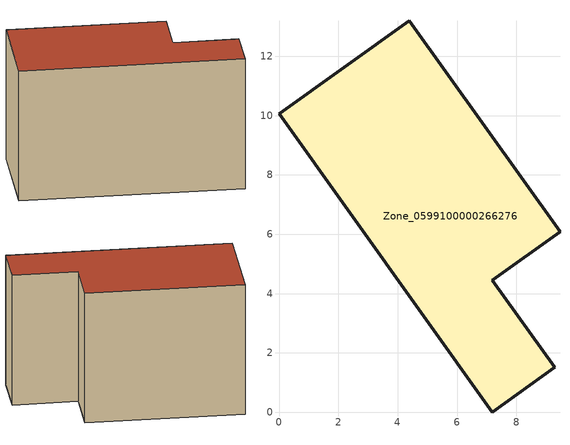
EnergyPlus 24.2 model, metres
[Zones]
Zone_0599100000266276
 floor ground (C_G): 0,10.06 4.39,13.2 9.47,6.08 7.19,4.46 9.3,1.52 7.18,0 z0
 wall outside (C_F): 4.39,13.2 0,10.06 7.18,0 9.3,1.52 7.19,4.46 9.47,6.08 4.39,13.2 z0:7.73
 roof outside (C_R): 0,10.06 7.18,0 9.3,1.52 7.19,4.46 9.47,6.08 4.39,13.2 z7.73
[BUILDING]
Pand.0599100000266276: North Axis=0; Terrain=City; Loads Convergence Tolerance Value=0.04; Temperature Convergence Tolerance Value=0.4; Solar Distribution=FullExterior; Maximum Number of Warmup Days=25; Minimum Number of Warmup Days=1
[Site:Location]
Rotterdam.The.Hague.AP_ZH_NLD Design_Conditions: Latitude=51.96; Longitude=4.45; Time Zone=1; Elevation=-4.5
[SITE:GROUNDTEMPERATURE:BUILDINGSURFACE]
18, 18, 18, 18, 18, 18, 18, 18, 18, 18, 18, 18
[MATERIAL] Thermal Absorptance=0.9; Solar Absorptance=0.7; Visible Absorptance=0.7
Name | Roughness | Thickness | Conductivity | Density | Specific Heat
G.TI.1975-1991 | MediumSmooth | 0.15 | 0.288461 | 540 | 1210
F.TI.1975-1991 | Rough | 0.3 | 0.230769 | 1920 | 840
R.TI.1975-1991 | MediumRough | 0.2 | 0.153846 | 1500 | 1000
[CONSTRUCTION]
C_G: G.TI.1975-1991
C_F: F.TI.1975-1991
C_R: R.TI.1975-1991
[ZONE]
Zone_0599100000266276: Type=1; Multiplier=1; Ceiling Height=Autocalculate; Volume=Autocalculate; Floor Area=autocalculate; Part of Total Floor Area=Yes
[ZONEINFILTRATION:DESIGNFLOWRATE]
Infil_Zone_0599100000266276: Zone or ZoneList or Space or SpaceList=Zone_0599100000266276; Schedule=AlwaysOn; Design Flow Rate Calculation Method=Flow/Area; Flow Rate per Floor Area=0.003; Constant Term Coefficient=1; Temperature Term Coefficient=0; Velocity Term Coefficient=0; Velocity Squared Term Coefficient=0
[HVACTEMPLATE:ZONE:IDEALLOADSAIRSYSTEM]
Zone_0599100000266276: Maximum Heating Supply Air Temperature=50; Minimum Cooling Supply Air Temperature=13; Maximum Heating Supply Air Humidity Ratio=0.0156; Minimum Cooling Supply Air Humidity Ratio=0.0077; Heating Limit=NoLimit; Cooling Limit=NoLimit; Dehumidification Control Type=ConstantSensibleHeatRatio; Cooling Sensible Heat Ratio=0.7; Dehumidification Setpoint=60; Humidification Control Type=None; Humidification Setpoint=30; Outdoor Air Method=None; Outdoor Air Flow Rate per Person=0.00944; Outdoor Air Flow Rate per Zone Floor Area=0; Outdoor Air Flow Rate per Zone=0; Demand Controlled Ventilation Type=None; Outdoor Air Economizer Type=NoEconomizer; Heat Recovery Type=None; Sensible Heat Recovery Effectiveness=0.7; Latent Heat Recovery Effectiveness=0.65
[ZONECONTROL:THERMOSTAT]
ThermostatControl_Zone_0599100000266276: Zone or ZoneList=Zone_0599100000266276; Control Type Schedule=DualSetpointControlType; Control 1=Thermostat_Zone_0599100000266276; Temperature Difference Between Cutout And Setpoint=0
[THERMOSTATSETPOINT:DUALSETPOINT]
Thermostat_Zone_0599100000266276: Heating Setpoint Temperature Schedule=HeatingSetpoint_Zone_0599100000266276; Cooling Setpoint Temperature Schedule=CoolingSetpoint_Zone_0599100000266276
[SCHEDULE:COMPACT]
HeatingSetpoint_Zone_0599100000266276: Through: 12/31, For: AllDays, Until: 24:00, 21
CoolingSetpoint_Zone_0599100000266276: Through: 12/31, For: AllDays, Until: 24:00, 24
DualSetpointControlType: Through: 12/31, For: AllDays, Until: 24:00, 4
AlwaysOn: Through: 12/31, For: AllDays, Until: 24:00, 1
